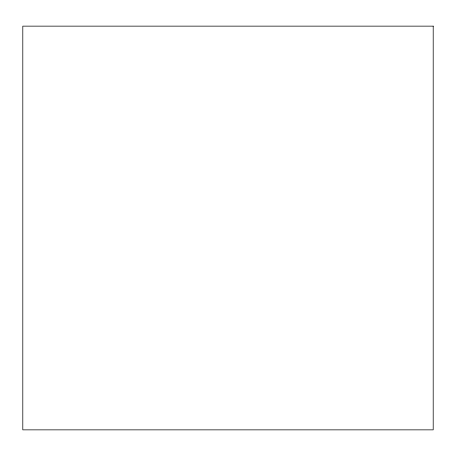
<?xml version="1.0" encoding="UTF-8"?>
<svg xmlns="http://www.w3.org/2000/svg" width="456" height="456" viewBox="0 0 456 456"><rect width="100%" height="100%" fill="white"/><g stroke="black" fill="none" stroke-linecap="round" stroke-linejoin="round"><path stroke-width="0.68" d="M433.2 26.14L22.8 26.14L22.8 429.86L433.2 429.86L433.2 26.14"/></g></svg>
